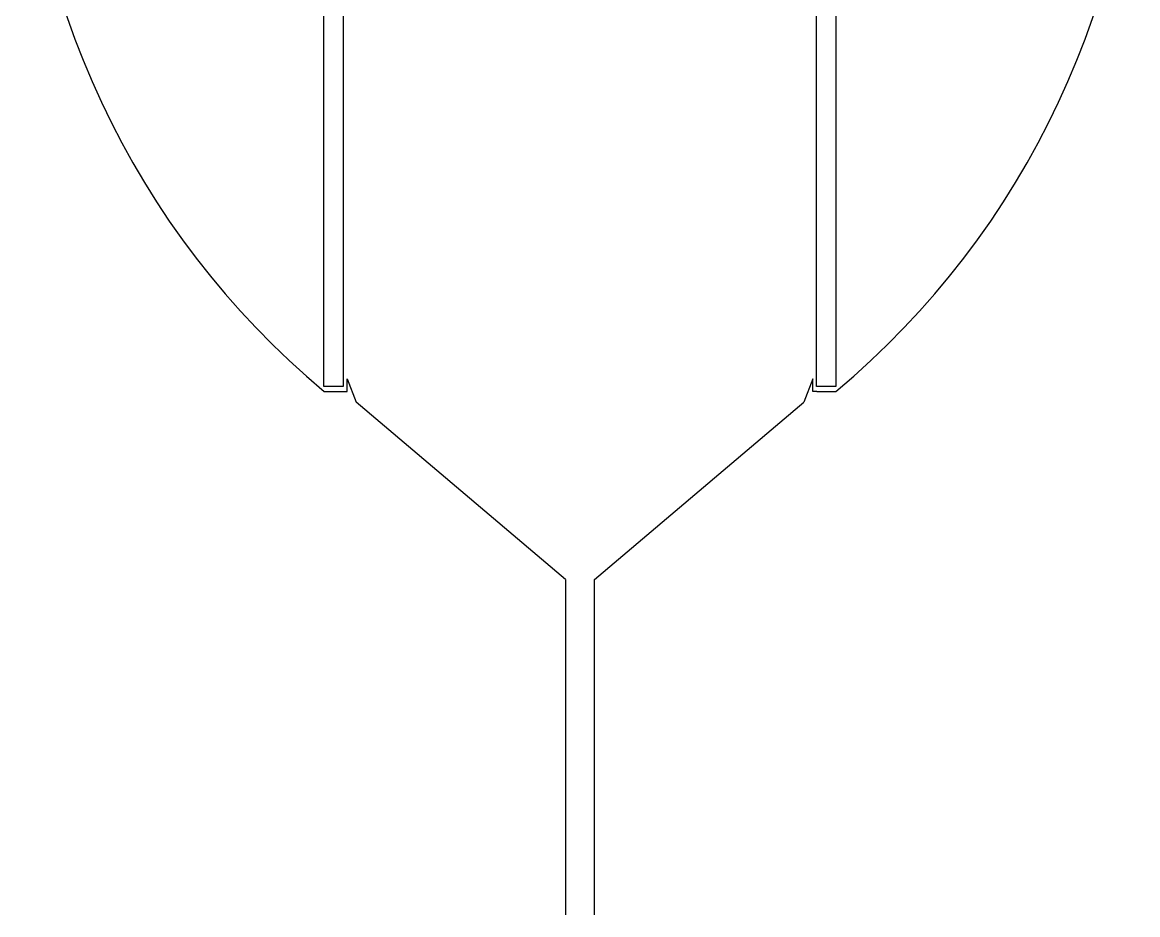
# Model space of a CAD drawing. Header units: millimetres. Extents: x -7034 to 79830, y 8588 to 102980.
# Drawn here: x 30559 to 42051, y 68758 to 77952 of the extents above; entities that cross this region are included whole.
import ezdxf

# ---------------------------------------------------------------- set-up
doc = ezdxf.new("R2010")
doc.units = ezdxf.units.MM
doc.layers.add('Layer-2', color=3, linetype='Continuous')

msp = doc.modelspace()

# ---------------------------------------------------------------- linework, layer by layer
at = {"layer": 'Layer-2'}
for p, q in [((33666, 74200), (33668, 87128)), ((33866, 87128), (33866, 74200)), ((38742, 74200), (38744, 87128)), ((38942, 87128), (38942, 74200)), ((33906, 74150), (33906, 74280)), ((33906, 74280), (33998, 74038)), ((38704, 74280), (38612, 74038)), ((38704, 74150), (38704, 74280)), ((33866, 74200), (33666, 74200)), ((33668, 74150), (33906, 74150)), ((38744, 74150), (38704, 74150)), ((38942, 74200), (38742, 74200)), ((38744, 74150), (38942, 74150)), ((36155, 72210), (33998, 74038)), ((36455, 72210), (38612, 74038)), ((36155, 72210), (36155, 68758)), ((36455, 68758), (36455, 72210))]:
    msp.add_line(p, q, dxfattribs=at)
for centre, start, end in [((39224, 80800), 129.879, 230.121), ((33386, 80800), 309.879, 50.121)]:
    msp.add_arc(centre, 8666, start, end, dxfattribs=at)

doc.saveas('drawing.dxf')
